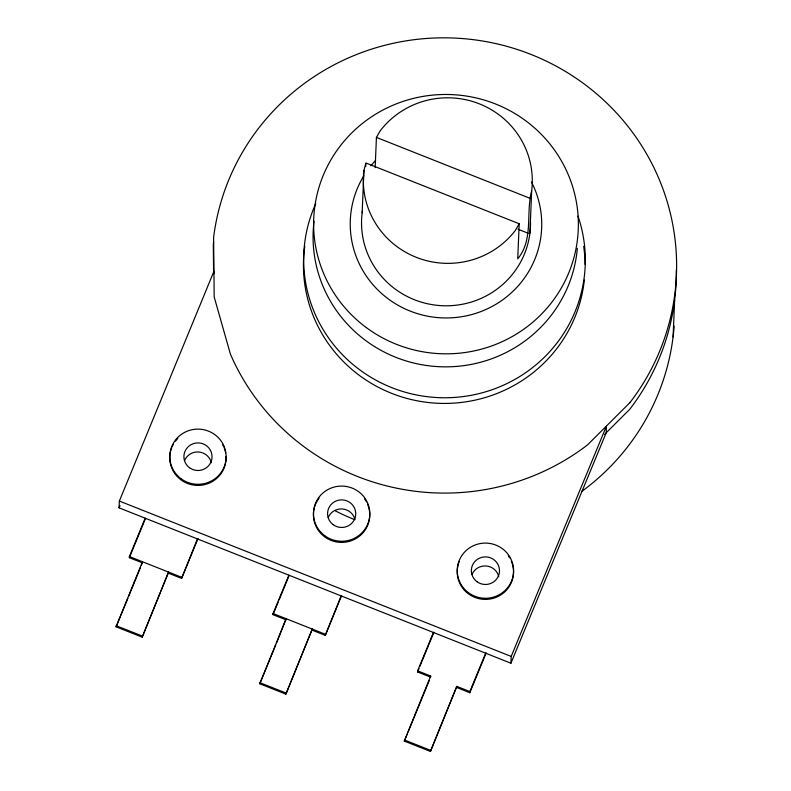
<?xml version="1.0" encoding="UTF-8"?>
<svg xmlns="http://www.w3.org/2000/svg" width="791" height="791" viewBox="0 0 791 791"><rect width="100%" height="100%" fill="white"/><g stroke="black" fill="none" stroke-linecap="round" stroke-linejoin="round"><path stroke-width="1.19" d="M510.917 663.214L511.204 656.431L606.47 426.013L606.183 432.806L510.917 663.214L119.065 507.842L119.352 501.049L213.926 271.333L213.837 273.597M142.212 637.16L168.582 572.101L142.212 637.16L116.089 626.808L142.459 561.739L141.47 565.16M142.41 562.876L129.348 557.695L129.398 556.557L145.188 518.204M168.532 573.228L181.604 578.409L197.443 538.918M285.897 694.132L312.267 629.072L285.897 694.132L259.774 683.78L286.144 618.71L276.692 642.678M286.095 619.847L273.033 614.666L273.073 613.529L288.873 575.176M312.218 630.2L325.279 635.381L341.119 595.89M362.159 212.858L363.939 170.421L365.897 162.976L519.193 223.764L517.729 258.845C533.796 239.386 525.639 213.145 531.681 190.74A84.499 82.768 2.4 0 0 479.395 103.858A84.499 82.768 2.4 0 0 380.283 130.713L376.427 137.407L375.161 167.643M365.749 166.604L365.847 164.182M456.763 687.517L469.824 692.698L469.864 691.561L456.803 686.38L430.442 751.45L404.31 741.088L430.68 676.028L417.618 670.847L433.419 632.484M430.68 676.028L430.64 677.155L417.579 671.974L417.618 670.847M430.442 751.45L456.803 686.38M529.911 233.177L531.681 190.74M673.082 336.976L674.624 300.194M119.065 507.842L120.005 505.568M129.348 557.695L145.297 518.955M116.089 626.808L127.845 598.263M128.785 595.979L140.531 567.434M181.604 578.409L198.017 538.533M273.033 614.666L278.175 602.159M279.114 599.885L288.942 576.016M259.774 683.78L275.752 644.962M325.279 635.381L341.653 595.603M417.579 671.974L418.973 668.573M419.912 666.299L433.952 632.197M404.31 741.088L407.138 734.246M408.077 731.962L429.226 680.586M469.864 691.561L485.664 653.198M469.824 692.698L486.198 652.911M519.193 223.764L515.337 230.458A84.499 82.768 2.4 0 1 416.224 257.302A84.499 82.768 2.4 0 1 363.939 170.421M604.462 434.526L629.656 409.402A232.366 227.62 2.4 0 0 676.315 269.85M376.427 137.407L529.723 198.185M517.957 229.192L528.25 233.276M119.352 501.049L511.204 656.431M129.398 556.557L181.643 577.282M273.073 613.529L325.328 634.253M116.139 625.671L142.261 636.033M259.814 682.643L285.937 693.005M404.359 739.961L430.482 750.323M213.6 273.291L213.313 244.31A232.366 227.62 2.4 0 1 213.619 241.927M511.293 561.056A28.169 27.586 2.4 0 1 485.644 599.41A28.169 27.586 2.4 0 1 459.255 561.452M508.287 555.806A28.169 27.586 2.4 0 1 509.631 557.833M531.473 182.029A95.76 93.813 2.4 0 1 442.495 317.893A95.76 93.813 2.4 0 1 363.87 175.75M370.9 165.794A95.76 93.813 2.4 0 1 375.557 160.464M530.524 222.37A84.499 82.768 2.4 0 1 440.093 305.583A84.499 82.768 2.4 0 1 362.486 210.495M584.322 280.024A140.828 137.95 2.4 0 1 427.209 402.382A140.828 137.95 2.4 0 1 304.782 246.169M583.689 246.377A140.828 137.95 2.4 0 1 585.073 264.382M577.994 216.111A140.828 137.95 2.4 0 1 437.888 397.596A140.828 137.95 2.4 0 1 315.777 203.613M328.206 517.551A14.08 13.793 2.4 0 1 354.991 519.638M184.53 460.58A14.08 13.793 2.4 0 1 211.306 462.666M674.159 326.149A232.366 227.62 2.4 0 1 581.731 491.458M354.427 519.558A232.366 227.62 2.4 0 1 335.315 510.857M471.98 574.563A14.08 13.793 2.4 0 1 498.765 576.649M226.048 456.407A28.169 27.586 2.4 0 1 193.301 485.041A28.169 27.586 2.4 0 1 171.795 447.479M172.28 446.381A28.169 27.586 2.4 0 1 173.397 444.226M175.414 441.21A28.169 27.586 2.4 0 1 177.817 438.481M222.785 444.908A28.169 27.586 2.4 0 1 223.843 447.073M224.288 448.19A28.169 27.586 2.4 0 1 225.613 452.838M367.518 504.045A28.169 27.586 2.4 0 1 338.192 542.191A28.169 27.586 2.4 0 1 319.089 498.182M364.513 498.795A28.169 27.586 2.4 0 1 366.46 501.88M577.341 248.295A132.384 129.675 2.4 0 1 431.856 366.144A132.384 129.675 2.4 0 1 314.037 221.253M629.943 402.609L587.466 444.957A232.366 227.62 2.4 0 1 230.438 354.22L214.183 296.941L213.6 237.527A232.366 227.62 2.4 0 1 531.117 54.48A232.366 227.62 2.4 0 1 629.943 402.609M468.49 592.706A28.169 27.586 2.4 0 0 513.379 574.068A28.169 27.586 2.4 0 0 474.392 545.276A28.169 27.586 2.4 0 0 468.49 592.706M333.179 524.68A14.08 13.793 2.4 0 0 355.624 515.366A14.08 13.793 2.4 0 0 336.135 500.97A14.08 13.793 2.4 0 0 333.179 524.68M476.953 581.692A14.08 13.793 2.4 0 0 499.398 572.377A14.08 13.793 2.4 0 0 479.91 557.981A14.08 13.793 2.4 0 0 476.953 581.692M324.715 535.695A28.169 27.586 2.4 0 0 369.605 517.057A28.169 27.586 2.4 0 0 330.618 488.265A28.169 27.586 2.4 0 0 324.715 535.695M181.04 478.723A28.169 27.586 2.4 0 0 225.929 460.085A28.169 27.586 2.4 0 0 186.943 431.293A28.169 27.586 2.4 0 0 181.04 478.723M189.504 467.708A14.08 13.793 2.4 0 0 211.948 458.394A14.08 13.793 2.4 0 0 192.46 443.998A14.08 13.793 2.4 0 0 189.504 467.708M366.411 327.652A132.384 129.675 2.4 0 0 577.39 240.069A132.384 129.675 2.4 0 0 394.155 104.738A132.384 129.675 2.4 0 0 366.411 327.652"/></g></svg>
